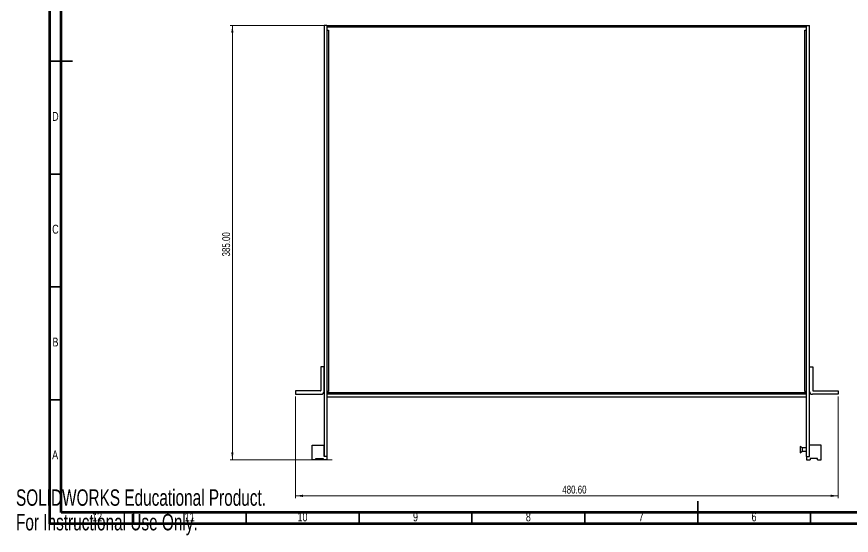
# Model space of a CAD drawing. Header units: millimetres. Extents: x 0 to 589, y 0 to 415.
# Drawn here: x 0.3 to 370, y -0.1 to 229.8 of the extents above; entities that cross this region are included whole.
import ezdxf

# ---------------------------------------------------------------- set-up
doc = ezdxf.new("R2010")
doc.units = ezdxf.units.MM
doc.styles.add('SLDTEXTSTYLE1', font='TXT', dxfattribs={"width": 0.75})
doc.styles.add('SLDTEXTSTYLE3', font='TXT', dxfattribs={"width": 0.7})
doc.dimstyles.new('SLDDIMSTYLE0', dxfattribs={"dimtxt": 3.5, "dimasz": 3.302, "dimexe": 0, "dimexo": 0.0625, "dimgap": 0.875, "dimtad": 1, "dimlfac": 2, "dimrnd": 1e-09, "dimzin": 4, "dimdsep": 46, "dimtxsty": 'SLDTEXTSTYLE1', "dimsah": 1, "dimcen": 0.09, "dimadec": 0, "dimazin": 1, "dimtfac": 1, "dimtofl": 0, "dimtmove": 0, "dimatfit": 3, "dimfxl": 1, "dimfrac": 2, "dimtolj": 1, "dimtzin": 12, "dimarcsym": 0})

# ---------------------------------------------------------------- blocks, each defined once
blk = doc.blocks.new('_D_1')
at = {"color": 7, "linetype": 'Continuous', "lineweight": 0}
for p, q in [((136.75, 225.91), (94.85, 225.91)), ((95.85, 225.91), (95.85, 33.41)), ((140.1, 33.41), (94.85, 33.41))]:
    blk.add_line(p, q, dxfattribs=at)
at = {"color": 7, "linetype": 'Continuous', "lineweight": 18}
for points in [[(95.85, 225.91), (95.35, 222.61), (96.36, 222.61)], [(95.85, 33.41), (96.36, 36.71), (95.35, 36.71)]]:
    blk.add_solid(points, dxfattribs=at)
at = {"color": 7, "linetype": 'Continuous', "lineweight": 18, "insert": (91.34, 123.51), "char_height": 3.5, "attachment_point": 1, "rotation": 90, "style": 'SLDTEXTSTYLE1'}
blk.add_mtext('385.00', dxfattribs=at)
blk = doc.blocks.new('_D_2')
at = {"color": 7, "linetype": 'Continuous', "lineweight": 0}
for p, q in [((123.85, 61.41), (123.85, 16.41)), ((364.15, 61.41), (364.15, 16.41)), ((123.85, 17.41), (364.15, 17.41))]:
    blk.add_line(p, q, dxfattribs=at)
at = {"color": 7, "linetype": 'Continuous', "lineweight": 18}
for points in [[(123.85, 17.41), (127.16, 16.9), (127.16, 17.92)], [(364.15, 17.41), (360.85, 17.92), (360.85, 16.9)]]:
    blk.add_solid(points, dxfattribs=at)
at = {"color": 7, "linetype": 'Continuous', "lineweight": 18, "insert": (242.01, 21.92), "char_height": 3.5, "attachment_point": 1, "style": 'SLDTEXTSTYLE1'}
blk.add_mtext('480.60', dxfattribs=at)

msp = doc.modelspace()

# ---------------------------------------------------------------- linework, layer by layer
at = {"color": 7, "linetype": 'Continuous', "lineweight": 70}
for p, q in [((15, 5), (15, 415)), ((20, 10), (20, 410)), ((584, 10), (20, 10)), ((589, 5), (15, 5))]:
    msp.add_line(p, q, dxfattribs=at)
at = {"color": 7, "linetype": 'Continuous', "lineweight": 25}
for p, q in [((137.753, 225.9094), (136.503, 225.9094)), ((136.503, 225.9094), (136.503, 34.9094)), ((137.753, 225.9094), (137.753, 34.9094)), ((137.753, 225.9094), (350.253, 225.9094)), ((350.253, 34.9094), (350.253, 225.9094)), ((350.253, 225.9094), (351.503, 225.9094)), ((351.503, 34.9094), (351.503, 225.9094)), ((350.253, 225.1594), (137.753, 225.1594)), ((137.753, 225.1594), (137.753, 223.8094)), ((137.753, 223.8094), (138.503, 223.8094)), ((138.503, 223.8094), (138.503, 63.7094)), ((349.503, 223.8094), (350.253, 223.8094)), ((349.503, 63.7094), (349.503, 223.8094)), ((350.253, 223.8094), (350.253, 225.1594)), ((135.003, 74.6094), (135.003, 64.1094)), ((136.503, 74.6094), (135.003, 74.6094)), ((136.503, 63.7094), (136.503, 74.6094)), ((351.503, 74.6094), (353.003, 74.6094)), ((351.503, 63.7094), (351.503, 74.6094)), ((353.003, 74.6094), (353.003, 64.1094)), ((123.853, 63.9094), (123.853, 62.4094)), ((134.803, 63.9094), (123.853, 63.9094)), ((137.753, 63.7094), (137.753, 63.1594)), ((138.503, 63.7094), (137.753, 63.7094)), ((137.753, 63.1594), (350.253, 63.1594)), ((350.253, 63.7094), (349.503, 63.7094)), ((350.253, 63.1594), (350.253, 63.7094)), ((353.203, 63.9094), (364.153, 63.9094)), ((364.153, 63.9094), (364.153, 62.4094)), ((123.853, 62.4094), (135.203, 62.4094)), ((350.253, 62.4094), (137.753, 62.4094)), ((350.253, 61.1594), (137.753, 61.1594)), ((364.153, 62.4094), (352.803, 62.4094)), ((131.253, 39.9094), (136.503, 39.9094)), ((131.253, 33.4094), (131.253, 39.9094)), ((136.503, 34.9094), (136.503, 39.9094)), ((348.2765, 38.6594), (347.4515, 39.3094)), ((347.4515, 39.3094), (347.4515, 36.5094)), ((347.4515, 36.5094), (348.2765, 37.1594)), ((350.253, 38.6594), (348.2765, 38.6594)), ((348.2765, 38.6594), (348.2765, 37.1594)), ((348.2765, 37.1594), (350.253, 37.1594)), ((351.503, 34.9094), (351.503, 39.9094)), ((356.753, 39.9094), (351.503, 39.9094)), ((356.753, 33.4094), (356.753, 39.9094)), ((132.878, 33.4094), (131.253, 33.4094)), ((132.878, 33.9094), (136.128, 33.9094)), ((132.878, 33.4094), (132.878, 33.9094)), ((136.128, 33.9094), (136.128, 33.4094)), ((137.753, 33.4094), (136.128, 33.4094)), ((137.753, 34.9094), (136.503, 34.9094)), ((137.753, 34.9094), (137.753, 33.4094)), ((350.253, 34.9094), (350.253, 33.4094)), ((350.253, 34.9094), (351.503, 34.9094)), ((350.253, 33.4094), (351.878, 33.4094)), ((355.128, 33.9094), (351.878, 33.9094)), ((351.878, 33.9094), (351.878, 33.4094)), ((355.128, 33.4094), (355.128, 33.9094)), ((355.128, 33.4094), (356.753, 33.4094))]:
    msp.add_line(p, q, dxfattribs=at)
at = {"color": 7, "linetype": 'Continuous', "lineweight": 35}
for p, q in [((14.999, 210), (25.001, 210)), ((302, 4.999), (302, 15.001))]:
    msp.add_line(p, q, dxfattribs=at)
at = {"color": 9, "linetype": 'Continuous', "lineweight": 35}
for p, q in [((20, 210), (15, 210)), ((20, 160), (15, 160)), ((20, 110), (15, 110)), ((20, 60), (15, 60)), ((52, 10), (52, 5)), ((102, 10), (102, 5)), ((152, 10), (152, 5)), ((202, 10), (202, 5)), ((252, 10), (252, 5)), ((302, 10), (302, 5)), ((352, 10), (352, 5))]:
    msp.add_line(p, q, dxfattribs=at)
at = {"color": 7, "linetype": 'Continuous', "lineweight": 25}
for centre, radius, start, end in [((134.803, 64.1094), 0.2, 270, 0), ((135.203, 63.7094), 1.3, 270, 0), ((352.803, 63.7094), 1.3, 180, 270), ((353.203, 64.1094), 0.2, 180, 270)]:
    msp.add_arc(centre, radius, start, end, dxfattribs=at)

# ---------------------------------------------------------------- texts
at = {"color": 7, "linetype": 'Continuous', "lineweight": 0, "attachment_point": 2, "style": 'SLDTEXTSTYLE1'}
for s, insert, char_height in [('D', (17.4527, 187.5602), 3.9688), ('C', (17.4587, 137.5602), 3.9688), ('B', (17.4706, 87.5602), 3.9688), ('A', (17.3397, 37.5602), 3.9688), ('12', (35.9201, 10.0602), 3.96875), ('11', (76.9201, 10.0602), 3.96875), ('10', (126.9201, 10.0602), 3.96875), ('9', (176.96, 10.0602), 3.9688), ('8', (226.96, 10.0602), 3.9688), ('7', (276.96, 10.0602), 3.9688), ('6', (326.96, 10.0602), 3.9688)]:
    msp.add_mtext(s, dxfattribs=dict(at, insert=insert, char_height=char_height))
at = {"color": 7, "linetype": 'Continuous', "char_height": 7.266, "attachment_point": 1, "style": 'SLDTEXTSTYLE3'}
for s, insert in [('SOLIDWORKS Educational Product.', (0, 20.2654)), ('For Instructional Use Only.', (0, 9.3664))]:
    msp.add_mtext(s, dxfattribs=dict(at, insert=insert))

# ---------------------------------------------------------------- dimensions: what is measured, and where the dimension line sits
at = {"color": 7, "linetype": 'Continuous', "lineweight": 18}
dim = msp.add_linear_dim(base=(95.853, 33.4094), p1=(137.753, 225.9094), p2=(131.253, 33.4094), angle=90, dimstyle='SLDDIMSTYLE0', dxfattribs=at)
dim.commit()
dim.dimension.update_dxf_attribs({"geometry": '_D_1', "text_midpoint": (95.853, 130.6195), "dimtype": 160})
dim = msp.add_linear_dim(base=(364.153, 17.4094), p1=(123.853, 62.4094), p2=(364.153, 62.4094), dimstyle='SLDDIMSTYLE0', dxfattribs=at)
dim.commit()
dim.dimension.update_dxf_attribs({"geometry": '_D_2', "text_midpoint": (249.1225, 17.4094), "dimtype": 160})

doc.saveas('drawing.dxf')
